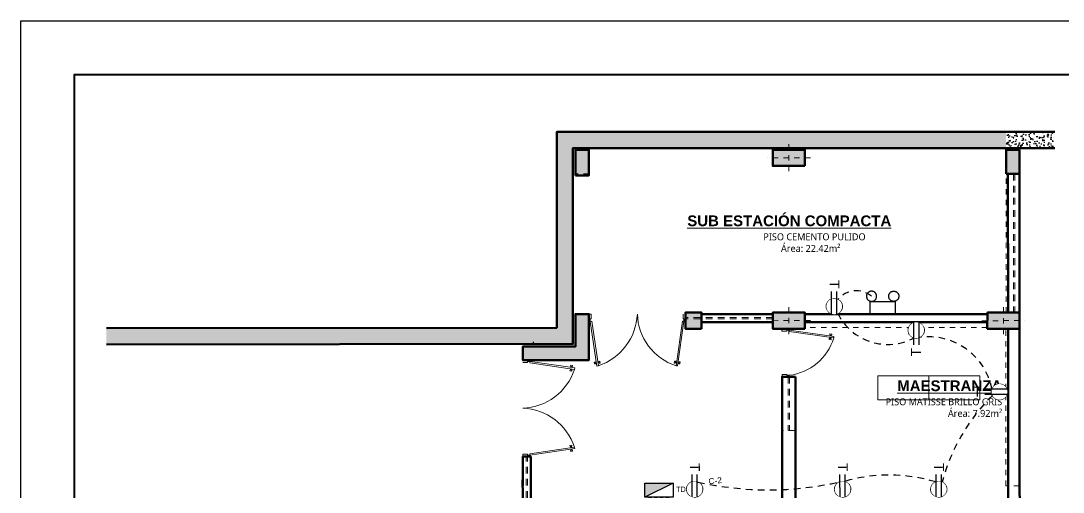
# Model space of a CAD drawing. Header units: millimetres. Extents: x 160.3 to 243.9, y 68.8 to 93.8.
# Drawn here: x 208.43 to 227.85, y 85.06 to 93.85 of the extents above; entities that cross this region are included whole.
import ezdxf

# ---------------------------------------------------------------- set-up
doc = ezdxf.new("R2010")
doc.units = ezdxf.units.MM
doc.set_wipeout_variables(frame=1)
for name, pattern in [('CONTINUA', [0]), ('DASHED2', [0.375, 0.25, -0.125]), ('HIDDEN2', [0.1875, 0.125, -0.0625])]:
    doc.linetypes.add(name, pattern=pattern)
doc.layers.add('ALUMBRADO', color=1, linetype='Continuous')
for name, color, linetype, lineweight in [('COLUMNAS 50', 7, 'Continuous', 50), ('Emergencia', 20, 'Continuous', 25), ('Equipamiento SR', 253, 'Continuous', 0), ('GRAFO 0 BLANCO', 7, 'Continuous', 0), ('letras sr', 7, 'Continuous', 5), ('Muros el', 7, 'Continuous', 50), ('Pisos El', 9, 'Continuous', 0), ('Proyeccciones', 1, 'DASHED2', 13), ('Puertas El', 4, 'Continuous', 5), ('ROTULO', 253, 'Continuous', 0), ('TOMACORRIENTE', 5, 'HIDDEN2', 30), ('Vanos', 140, 'Continuous', 5)]:
    doc.layers.add(name, color=color, linetype=linetype, lineweight=lineweight)
doc.styles.add('Santa Rosa 1 50', font='trebuc.ttf')
doc.styles.get("Standard").update_dxf_attribs({"font": 'arial.ttf'})
doc.styles.add('style1', font='arial.ttf')

# ---------------------------------------------------------------- blocks, each defined once
blk = doc.blocks.new('puerta 1.00')
at = {"layer": 'Puertas El'}
for p, q in [((165.765, -11.935), (165.765, -11.885)), ((165.915, -11.915), (165.865, -11.915)), ((165.865, -11.935), (165.865, -11.915)), ((165.915, -11.915), (165.911, -11.945)), ((165.915, -11.915), (165.915, -11.885)), ((165.915, -11.915), (166.845, -12.051)), ((165.865, -11.935), (165.765, -11.935)), ((165.911, -11.945), (166.841, -12.08)), ((166.748, -12.092), (166.746, -12.112)), ((166.746, -12.112), (166.785, -12.118)), ((166.748, -12.092), (166.788, -12.098)), ((166.762, -12.069), (166.758, -12.093)), ((166.76, -12.013), (166.763, -11.993)), ((166.76, -12.013), (166.8, -12.019)), ((166.763, -11.993), (166.802, -11.999)), ((166.766, -12.039), (166.77, -12.014)), ((166.782, -12.072), (166.778, -12.096)), ((166.788, -12.098), (166.785, -12.118)), ((166.79, -12.017), (166.786, -12.042)), ((166.8, -12.019), (166.802, -11.999)), ((166.845, -12.051), (166.841, -12.08)), ((166.845, -12.051), (166.841, -12.08)), ((166.845, -12.051), (166.841, -12.08)), ((165.765, -12.855), (165.765, -12.835)), ((165.765, -12.885), (165.765, -12.835)), ((165.865, -12.835), (165.765, -12.835)), ((165.865, -12.855), (165.865, -12.835)), ((165.915, -12.855), (165.865, -12.855)), ((165.915, -12.885), (165.915, -12.855))]:
    blk.add_line(p, q, dxfattribs=at)
at = {"layer": 'Puertas El', "linetype": 'ByBlock'}
blk.add_arc((165.782, -11.755), 1.108, 276.8989, 342.9435, dxfattribs=at)
blk = doc.blocks.new('gf')
at = {"layer": 'Muros el', "ltscale": 0.05}
blk.add_lwpolyline([(1.8, 0.001), (1.8, -0.148)], dxfattribs=at)
at = {"layer": 'Puertas El'}
for p, q in [((1.755, -0.089), (1.755, 0.001)), ((0.045, -0.001), (0, -0.001)), ((0.027, -0.135), (0, -0.135)), ((0.027, -0.135), (0.027, -0.09)), ((0.045, -0.09), (0.027, -0.09)), ((0.027, -0.135), (0.054, -0.131)), ((0.027, -0.135), (0.15, -0.968)), ((0.045, -0.09), (0.045, -0.001)), ((0.054, -0.131), (0.177, -0.964)), ((1.747, -0.13), (1.625, -0.963)), ((1.773, -0.134), (1.652, -0.967)), ((1.773, -0.134), (1.747, -0.13)), ((1.755, -0.089), (1.773, -0.089)), ((1.773, -0.134), (1.773, -0.089)), ((1.773, -0.134), (1.8, -0.134)), ((0.116, -0.892), (0.098, -0.894)), ((0.098, -0.894), (0.104, -0.93)), ((0.121, -0.927), (0.104, -0.93)), ((0.116, -0.892), (0.121, -0.927)), ((0.14, -0.897), (0.117, -0.9)), ((0.12, -0.918), (0.142, -0.915)), ((0.15, -0.968), (0.177, -0.964)), ((0.15, -0.968), (0.177, -0.964)), ((0.15, -0.968), (0.177, -0.964)), ((0.166, -0.893), (0.188, -0.89)), ((0.169, -0.911), (0.191, -0.908)), ((0.187, -0.881), (0.205, -0.879)), ((0.187, -0.881), (0.192, -0.917)), ((0.192, -0.917), (0.21, -0.914)), ((0.205, -0.879), (0.21, -0.914)), ((1.597, -0.877), (1.592, -0.913)), ((1.609, -0.915), (1.592, -0.913)), ((1.615, -0.88), (1.597, -0.877)), ((1.615, -0.88), (1.609, -0.915)), ((1.633, -0.91), (1.611, -0.907)), ((1.635, -0.892), (1.613, -0.889)), ((1.652, -0.967), (1.625, -0.963)), ((1.652, -0.967), (1.625, -0.963)), ((1.652, -0.967), (1.625, -0.963)), ((1.682, -0.917), (1.659, -0.914)), ((1.662, -0.896), (1.684, -0.899)), ((1.685, -0.89), (1.68, -0.926)), ((1.68, -0.926), (1.698, -0.928)), ((1.685, -0.89), (1.703, -0.893)), ((1.703, -0.893), (1.698, -0.928))]:
    blk.add_line(p, q, dxfattribs=at)
at = {"layer": 'Puertas El', "linetype": 'ByBlock'}
for centre, radius, start, end in [((-0.162, 0.048), 1.067, 288.4991, 357.4601), ((1.948, 0.03, 0), 1.044, 181.5903, 252.0011)]:
    blk.add_arc(centre, radius, start, end, dxfattribs=at)
blk = doc.blocks.new('TD ALUMBRADO 1')
at = {"layer": 'ALUMBRADO'}
h = blk.add_hatch(color=256, dxfattribs=at)
h.dxf.hatch_style = 1
h.paths.add_polyline_path([(0.25, 0.25), (-0.25, 0), (-0.25, 0.25)])
at = {"layer": 'ALUMBRADO', "color": 5}
for points in [[(0.25, 0.25), (-0.25, 0), (-0.25, 0.25), (0.25, 0.25)], [(0.25, 0.25), (0.25, 0), (-0.25, 0), (-0.25, 0.25), (0.25, 0.25)]]:
    blk.add_lwpolyline(points, dxfattribs=at)
for centre in [(-0.158, -0.055), (-0.057, -0.056), (0.045, -0.057), (0.147, -0.057)]:
    blk.add_circle(centre, 0.0473, dxfattribs=at)
blk = doc.blocks.new('Tomacorriente con puesta a tierra')
at = {"layer": 'TOMACORRIENTE'}
blk.add_lwpolyline([(0.228, 0.038), (0.224, 0.049), (0.218, 0.06), (0.211, 0.07), (0.203, 0.08), (0.194, 0.088), (0.185, 0.096), (0.174, 0.102), (0.163, 0.108), (0.152, 0.112), (0.14, 0.115), (0.128, 0.117), (0.115, 0.117), (0.103, 0.116), (0.091, 0.114), (0.079, 0.111), (0.068, 0.106), (0.057, 0.101), (0.047, 0.094), (0.037, 0.086), (0.029, 0.077), (0.021, 0.068), (0.015, 0.057), (0.009, 0.046), (0.005, 0.035), (0.002, 0.023), (0, 0.011), (0, -0.002), (0.001, -0.014), (0.003, -0.026), (0.006, -0.038), (0.011, -0.049), (0.016, -0.06), (0.023, -0.07), (0.031, -0.08), (0.04, -0.088), (0.05, -0.096), (0.06, -0.102), (0.071, -0.108), (0.082, -0.112), (0.094, -0.115), (0.107, -0.117), (0.119, -0.117), (0.131, -0.116), (0.143, -0.114), (0.155, -0.111), (0.166, -0.106), (0.177, -0.101), (0.187, -0.094), (0.197, -0.086), (0.205, -0.077), (0.213, -0.068), (0.22, -0.057), (0.225, -0.046), (0.229, -0.035), (0.232, -0.023), (0.234, -0.011), (0.234, 0.002), (0.234, 0.014), (0.231, 0.026)], close=True, dxfattribs=at)
at = {"layer": 'TOMACORRIENTE', "color": 5, "linetype": 'CONTINUA', "style": 'style1', "text_generation_flag": 4}
blk.add_text('T', height=0.147, rotation=180, dxfattribs=at).set_placement((0.508, -0.069))
blk.add_wipeout([(0.228, 0.038), (0.224, 0.049), (0.218, 0.06), (0.211, 0.07), (0.203, 0.08), (0.194, 0.088), (0.185, 0.096), (0.174, 0.102), (0.163, 0.108), (0.152, 0.112), (0.14, 0.115), (0.128, 0.117), (0.115, 0.117), (0.103, 0.116), (0.091, 0.114), (0.079, 0.111), (0.068, 0.106), (0.057, 0.101), (0.047, 0.094), (0.037, 0.086), (0.029, 0.077), (0.021, 0.068), (0.015, 0.057), (0.009, 0.046), (0.005, 0.035), (0.002, 0.023), (0, 0.011), (0, -0.002), (0.001, -0.014), (0.003, -0.026), (0.006, -0.038), (0.011, -0.049), (0.016, -0.06), (0.023, -0.07), (0.031, -0.08), (0.04, -0.088), (0.05, -0.096), (0.06, -0.102), (0.071, -0.108), (0.082, -0.112), (0.094, -0.115), (0.107, -0.117), (0.119, -0.117), (0.131, -0.116), (0.143, -0.114), (0.155, -0.111), (0.166, -0.106), (0.177, -0.101), (0.187, -0.094), (0.197, -0.086), (0.205, -0.077), (0.213, -0.068), (0.22, -0.057), (0.225, -0.046), (0.229, -0.035), (0.232, -0.023), (0.234, -0.011), (0.234, 0.002), (0.234, 0.014), (0.231, 0.026)]).dxf.layer = 'TOMACORRIENTE'
at = {"layer": 'TOMACORRIENTE', "color": 5, "linetype": 'CONTINUA'}
for p, q in [((0.006, 0.039), (0.337, 0.039)), ((0.006, -0.039), (0.337, -0.039))]:
    blk.add_line(p, q, dxfattribs=at)
blk = doc.blocks.new('Emergencia')
blk.add_lwpolyline([(0, 0), (0, 0)])
at = {"layer": 'Emergencia', "color": 5, "lineweight": 30}
for points in [[(0.25, -0.25), (0.25, 0), (-0.25, 0), (-0.25, -0.25)], [(-0.25, -0.222), (-0.25, -0.25), (0.25, -0.25), (0.25, -0.222)]]:
    blk.add_lwpolyline(points, dxfattribs=at)
at = {"color": 1, "lineweight": 5}
for points in [[(-0.171, -0.263), (-0.164, -0.267), (-0.158, -0.272), (-0.152, -0.277), (-0.146, -0.283), (-0.141, -0.289), (-0.136, -0.295), (-0.132, -0.302), (-0.129, -0.309), (-0.126, -0.316), (-0.123, -0.324), (-0.121, -0.332), (-0.12, -0.34), (-0.12, -0.348), (-0.12, -0.355), (-0.12, -0.363), (-0.121, -0.371), (-0.123, -0.379), (-0.126, -0.387), (-0.129, -0.394), (-0.133, -0.401), (-0.137, -0.408), (-0.141, -0.414), (-0.147, -0.42), (-0.152, -0.426), (-0.158, -0.431), (-0.165, -0.436), (-0.172, -0.44), (-0.179, -0.443), (-0.186, -0.447), (-0.194, -0.449), (-0.201, -0.451), (-0.209, -0.452), (-0.217, -0.453), (-0.225, -0.453), (-0.233, -0.452), (-0.241, -0.451), (-0.249, -0.449), (-0.256, -0.446), (-0.264, -0.443), (-0.271, -0.44), (-0.277, -0.436), (-0.284, -0.431), (-0.29, -0.426), (-0.295, -0.42), (-0.301, -0.414), (-0.305, -0.408), (-0.309, -0.401), (-0.313, -0.394), (-0.316, -0.386), (-0.319, -0.379), (-0.32, -0.371), (-0.322, -0.363), (-0.322, -0.355), (-0.322, -0.347), (-0.322, -0.339), (-0.32, -0.331), (-0.318, -0.324), (-0.316, -0.316), (-0.313, -0.309), (-0.309, -0.302), (-0.305, -0.295), (-0.3, -0.288), (-0.295, -0.282), (-0.29, -0.277), (-0.284, -0.272), (-0.277, -0.267), (-0.27, -0.263), (-0.263, -0.259), (-0.256, -0.256), (-0.248, -0.254), (-0.241, -0.252), (-0.233, -0.251), (-0.225, -0.25), (-0.217, -0.25), (-0.209, -0.251), (-0.201, -0.252), (-0.193, -0.254), (-0.186, -0.256), (-0.178, -0.259)], [(0.171, -0.263), (0.164, -0.267), (0.158, -0.272), (0.152, -0.277), (0.146, -0.283), (0.141, -0.289), (0.136, -0.295), (0.132, -0.302), (0.129, -0.309), (0.126, -0.316), (0.123, -0.324), (0.121, -0.332), (0.12, -0.34), (0.12, -0.348), (0.12, -0.355), (0.12, -0.363), (0.121, -0.371), (0.123, -0.379), (0.126, -0.387), (0.129, -0.394), (0.133, -0.401), (0.137, -0.408), (0.141, -0.414), (0.147, -0.42), (0.152, -0.426), (0.158, -0.431), (0.165, -0.436), (0.172, -0.44), (0.179, -0.443), (0.186, -0.447), (0.194, -0.449), (0.201, -0.451), (0.209, -0.452), (0.217, -0.453), (0.225, -0.453), (0.233, -0.452), (0.241, -0.451), (0.249, -0.449), (0.256, -0.446), (0.264, -0.443), (0.271, -0.44), (0.277, -0.436), (0.284, -0.431), (0.29, -0.426), (0.295, -0.42), (0.301, -0.414), (0.305, -0.408), (0.309, -0.401), (0.313, -0.394), (0.316, -0.386), (0.319, -0.379), (0.32, -0.371), (0.322, -0.363), (0.322, -0.355), (0.322, -0.347), (0.322, -0.339), (0.32, -0.331), (0.318, -0.324), (0.316, -0.316), (0.313, -0.309), (0.309, -0.302), (0.305, -0.295), (0.3, -0.288), (0.295, -0.282), (0.29, -0.277), (0.284, -0.272), (0.277, -0.267), (0.27, -0.263), (0.263, -0.259), (0.256, -0.256), (0.248, -0.254), (0.241, -0.252), (0.233, -0.251), (0.225, -0.25), (0.217, -0.25), (0.209, -0.251), (0.201, -0.252), (0.193, -0.254), (0.186, -0.256), (0.178, -0.259)]]:
    blk.add_wipeout(points, dxfattribs=at).dxf.layer = 'Emergencia'
at = {"layer": 'Emergencia', "color": 30, "true_color": 0xf26722}
for points in [[(-0.171, -0.263), (-0.164, -0.267), (-0.158, -0.272), (-0.152, -0.277), (-0.146, -0.283), (-0.141, -0.289), (-0.136, -0.295), (-0.132, -0.302), (-0.129, -0.309), (-0.126, -0.316), (-0.123, -0.324), (-0.121, -0.332), (-0.12, -0.34), (-0.12, -0.348), (-0.12, -0.355), (-0.12, -0.363), (-0.121, -0.371), (-0.123, -0.379), (-0.126, -0.387), (-0.129, -0.394), (-0.133, -0.401), (-0.137, -0.408), (-0.141, -0.414), (-0.147, -0.42), (-0.152, -0.426), (-0.158, -0.431), (-0.165, -0.436), (-0.172, -0.44), (-0.179, -0.443), (-0.186, -0.447), (-0.194, -0.449), (-0.201, -0.451), (-0.209, -0.452), (-0.217, -0.453), (-0.225, -0.453), (-0.233, -0.452), (-0.241, -0.451), (-0.249, -0.449), (-0.256, -0.446), (-0.264, -0.443), (-0.271, -0.44), (-0.277, -0.436), (-0.284, -0.431), (-0.29, -0.426), (-0.295, -0.42), (-0.301, -0.414), (-0.305, -0.408), (-0.309, -0.401), (-0.313, -0.394), (-0.316, -0.386), (-0.319, -0.379), (-0.32, -0.371), (-0.322, -0.363), (-0.322, -0.355), (-0.322, -0.347), (-0.322, -0.339), (-0.32, -0.331), (-0.318, -0.324), (-0.316, -0.316), (-0.313, -0.309), (-0.309, -0.302), (-0.305, -0.295), (-0.3, -0.288), (-0.295, -0.282), (-0.29, -0.277), (-0.284, -0.272), (-0.277, -0.267), (-0.27, -0.263), (-0.263, -0.259), (-0.256, -0.256), (-0.248, -0.254), (-0.241, -0.252), (-0.233, -0.251), (-0.225, -0.25), (-0.217, -0.25), (-0.209, -0.251), (-0.201, -0.252), (-0.193, -0.254), (-0.186, -0.256), (-0.178, -0.259)], [(0.171, -0.263), (0.164, -0.267), (0.158, -0.272), (0.152, -0.277), (0.146, -0.283), (0.141, -0.289), (0.136, -0.295), (0.132, -0.302), (0.129, -0.309), (0.126, -0.316), (0.123, -0.324), (0.121, -0.332), (0.12, -0.34), (0.12, -0.348), (0.12, -0.355), (0.12, -0.363), (0.121, -0.371), (0.123, -0.379), (0.126, -0.387), (0.129, -0.394), (0.133, -0.401), (0.137, -0.408), (0.141, -0.414), (0.147, -0.42), (0.152, -0.426), (0.158, -0.431), (0.165, -0.436), (0.172, -0.44), (0.179, -0.443), (0.186, -0.447), (0.194, -0.449), (0.201, -0.451), (0.209, -0.452), (0.217, -0.453), (0.225, -0.453), (0.233, -0.452), (0.241, -0.451), (0.249, -0.449), (0.256, -0.446), (0.264, -0.443), (0.271, -0.44), (0.277, -0.436), (0.284, -0.431), (0.29, -0.426), (0.295, -0.42), (0.301, -0.414), (0.305, -0.408), (0.309, -0.401), (0.313, -0.394), (0.316, -0.386), (0.319, -0.379), (0.32, -0.371), (0.322, -0.363), (0.322, -0.355), (0.322, -0.347), (0.322, -0.339), (0.32, -0.331), (0.318, -0.324), (0.316, -0.316), (0.313, -0.309), (0.309, -0.302), (0.305, -0.295), (0.3, -0.288), (0.295, -0.282), (0.29, -0.277), (0.284, -0.272), (0.277, -0.267), (0.27, -0.263), (0.263, -0.259), (0.256, -0.256), (0.248, -0.254), (0.241, -0.252), (0.233, -0.251), (0.225, -0.25), (0.217, -0.25), (0.209, -0.251), (0.201, -0.252), (0.193, -0.254), (0.186, -0.256), (0.178, -0.259)]]:
    blk.add_lwpolyline(points, close=True, dxfattribs=at)

msp = doc.modelspace()

# ---------------------------------------------------------------- hatches: boundary and pattern name
h = msp.add_hatch()
h.set_pattern_fill('AR-CONC', color=256, scale=0.001)
h.set_pattern_definition([(50, (-539.34839, 32.38862), (0.18218467, -0.015939086), [0.01905, -0.20955]), (355, (-539.34839, 32.38862), (-0.03524342, 0.191056845), [0.01524, -0.167640584]), (100.451445, (-539.3332, 32.38729), (0.146941247, 0.17511775), [0.01619001, -0.178090245]), (46.1842, (-539.3484, 32.43942), (0.27107904, -0.04204233), [0.028575, -0.314325]), (96.635558, (-539.3258, 32.4359), (0.23740413, 0.247426125), [0.02428502, -0.26713561]), (351.18415, (-539.3484, 32.43942), (0.23740413, 0.24742612), [0.02285997, -0.25145973]), (21, (-539.32299, 32.42672), (0.15161439, -0.102265198), [0.01905, -0.20955]), (326, (-539.32299, 32.42672), (0.06180203, 0.184187966), [0.01524, -0.16764]), (71.451445, (-539.31035, 32.4182), (0.21341642, 0.08192277), [0.01619001, -0.178089938]), (37.5, (-539.34839, 32.388616), (0.003088603, 0.084555039), [0, -0.165608, 0, -0.17018, 0, -0.168275]), (7.5, (-539.34839, 32.38862), (0.066819663, 0.100180575), [0, -0.097028, 0, -0.161798, 0, -0.064135]), (327.5, (-539.40503, 32.388616), (0.135590595, -0.005728744), [0, -0.0635, 0, -0.19812, 0, -0.26289]), (317.5, (-539.43043, 32.38862), (0.148129181, 0.025426491), [0, -0.08255, 0, -0.131572, 0, -0.18669])])
h.paths.add_polyline_path([(227.7, 91.776), (226.79, 91.776), (226.79, 91.476), (227.7, 91.476)])
at = {"layer": 'GRAFO 0 BLANCO', "true_color": 0x939598}
h = msp.add_hatch(color=252, dxfattribs=at)
h.dxf.hatch_style = 1
h.paths.add_polyline_path([(218.767, 91.446), (218.767, 90.966), (219.017, 90.966), (219.017, 91.446)])
h = msp.add_hatch(color=252, dxfattribs=at)
h.dxf.hatch_style = 1
h.paths.add_polyline_path([(223.043, 91.446), (223.043, 91.145), (222.442, 91.144), (222.443, 91.446)])
h = msp.add_hatch(color=252, dxfattribs=at)
h.dxf.hatch_style = 1
h.paths.add_polyline_path([(226.79, 91.446), (226.791, 90.996), (227.041, 90.996), (227.04, 91.446)])
h = msp.add_hatch(color=252, dxfattribs=at)
h.dxf.hatch_style = 1
h.paths.add_polyline_path([(221.115, 88.41), (221.115, 88.109), (220.815, 88.108), (220.815, 88.409)])
h = msp.add_hatch(color=252, dxfattribs=at)
h.dxf.hatch_style = 1
h.paths.add_polyline_path([(223.043, 88.41), (223.043, 88.109), (222.443, 88.108), (222.443, 88.409)])
h = msp.add_hatch(color=252, dxfattribs=at)
h.dxf.hatch_style = 1
h.paths.add_polyline_path([(226.441, 88.41), (226.441, 88.109), (227.041, 88.108), (227.041, 88.409)])
h = msp.add_hatch(color=252, dxfattribs=at)
h.dxf.hatch_style = 1
h.paths.add_polyline_path([(218.766, 88.381), (218.766, 87.775), (217.784, 87.775), (217.785, 87.525), (219.016, 87.526), (219.016, 88.381)])
at = {"layer": 'Pisos El'}
h = msp.add_hatch(dxfattribs=at)
h.set_pattern_fill('AR-CONC', color=256, scale=0.001, angle=180)
h.set_pattern_definition([(230, (-112.1188, 21.91537), (-0.18218467, 0.015939086), [0.01905, -0.20955]), (175, (-112.1188, 21.91537), (0.03524342, -0.19105685), [0.01524, -0.16764058]), (280.451445, (-112.13398, 21.9167), (-0.14694125, -0.17511775), [0.01619001, -0.17809024]), (226.1842, (-112.1188, 21.86457), (-0.27107904, 0.04204233), [0.028575, -0.314325]), (276.63556, (-112.1414, 21.86808), (-0.23740413, -0.24742612), [0.02428502, -0.2671356]), (171.18415, (-112.1188, 21.86457), (-0.23740413, -0.24742612), [0.02285997, -0.25145973]), (201, (-112.1442, 21.87727), (-0.15161439, 0.1022652), [0.01905, -0.20955]), (146, (-112.1442, 21.87727), (-0.06180203, -0.18418797), [0.01524, -0.16764]), (251.451445, (-112.15684, 21.8858), (-0.21341642, -0.08192277), [0.01619001, -0.17808994]), (217.5, (-112.1188, 21.91537), (-0.003088603, -0.084555039), [0, -0.165608, 0, -0.17018, 0, -0.168275]), (187.5, (-112.1188, 21.91537), (-0.066819663, -0.100180575), [0, -0.097028, 0, -0.161798, 0, -0.064135]), (147.5, (-112.06216, 21.91537), (-0.135590595, 0.005728744), [0, -0.0635, 0, -0.19812, 0, -0.26289]), (137.5, (-112.03676, 21.91537), (-0.14812918, -0.02542649), [0, -0.08255, 0, -0.131572, 0, -0.18669])])
h.paths.add_polyline_path([(218.719, 91.776), (218.719, 91.476), (226.791, 91.476), (226.791, 91.776)])
h.paths.add_polyline_path([(218.717, 91.776), (218.417, 91.776), (218.417, 87.83), (218.717, 87.821)])
h.paths.add_polyline_path([(210.023, 87.815), (218.416, 87.827), (218.416, 88.109), (210.023, 88.117)])

# ---------------------------------------------------------------- linework, layer by layer
msp.add_line((226.828, 85.155, 0), (226.825, 88.109, 0))
msp.add_lwpolyline([(243.929, 93.848), (243.929, 68.798), (208.429, 68.798), (208.429, 93.848), (243.929, 93.848)])
at = {"lineweight": 40}
msp.add_lwpolyline([(242.929, 92.848), (242.929, 69.798), (209.429, 69.798), (209.429, 92.848)], close=True, dxfattribs=at)
at = {"elevation": 0}
msp.add_lwpolyline([(227.035, 88.109), (227.038, 85.171, 0.0781), (227.345, 83.23, 0.0781)], format="xyb", dxfattribs=at)
msp.add_lwpolyline([(217.985, 87.825), (217.985, 87.865)], dxfattribs=at)
at = {"color": 3, "lineweight": 50, "elevation": 0}
msp.add_lwpolyline([(217.785, 87.775), (217.784, 87.525)], dxfattribs=at)
msp.add_arc((211.734, 85.106, 0), 6.047, 342.5226, 0.6689)
at = {"layer": 'COLUMNAS 50', "linetype": 'Continuous'}
for p, q in [((227.041, 91.446, 0), (227.04, 88.409, 0)), ((226.828, 88.409, 0), (226.825, 90.996, 0)), ((226.831, 84.958, 0), (226.828, 88.109, 0))]:
    msp.add_line(p, q, dxfattribs=at)
at = {"layer": 'COLUMNAS 50', "linetype": 'Continuous', "elevation": 0}
for points in [[(218.767, 90.966), (218.767, 91.446), (219.017, 91.446), (219.017, 90.966)], [(223.042, 91.145), (223.043, 91.446), (222.443, 91.446), (222.442, 91.144)], [(226.791, 90.996), (226.79, 91.446), (227.04, 91.446), (227.041, 90.996)], [(221.115, 88.109), (221.115, 88.41), (220.815, 88.409), (220.815, 88.108)], [(223.043, 88.109), (223.043, 88.41), (222.443, 88.409), (222.443, 88.108)], [(226.441, 88.108), (226.442, 88.408), (227.041, 88.409), (227.041, 88.109)], [(218.766, 87.775), (218.766, 88.381), (219.016, 88.381), (219.016, 87.525), (217.785, 87.525), (217.785, 87.775)]]:
    msp.add_lwpolyline(points, close=True, dxfattribs=at)
for points in [[(217.784, 85.177), (217.784, 85.725)], [(217.784, 85.725), (217.934, 85.725)], [(217.934, 84.958), (217.934, 85.725)]]:
    msp.add_lwpolyline(points, dxfattribs=at)
at = {"layer": 'COLUMNAS 50', "linetype": 'Continuous'}
for centre, radius, start, end in [((211.767, 85.105, 0), 6.017, 278.7703, 1.7991), ((233.37, 85.156, 0), 6.329, 180, 268.3373)]:
    msp.add_arc(centre, radius, start, end, dxfattribs=at)
at = {"layer": 'Equipamiento SR', "elevation": 0}
for points in [[(225.353, 87.23), (224.403, 87.23), (224.403, 86.78), (225.353, 86.78), (225.353, 87.23)], [(226.302, 87.23), (225.353, 87.23), (225.353, 86.78), (226.302, 86.78), (226.302, 87.23)]]:
    msp.add_lwpolyline(points, dxfattribs=at)
at = {"layer": 'Muros el', "ltscale": 0.05}
for p, q in [((222.443, 88.382, 0), (221.115, 88.382, 0)), ((222.44, 88.233, 0), (221.115, 88.233, 0)), ((226.441, 88.379, 0), (223.043, 88.379, 0)), ((226.441, 88.23, 0), (223.043, 88.23, 0)), ((227.041, 88.109, 0), (227.041, 85.156, 0)), ((222.865, 87.213, 0), (222.865, 84.949, 0))]:
    msp.add_line(p, q, dxfattribs=at)
at = {"layer": 'Muros el', "ltscale": 0.05, "elevation": 0}
for points in [[(210.023, 88.117), (218.417, 88.126), (218.417, 91.776), (227.7, 91.776)], [(210.023, 87.816), (218.717, 87.826), (218.717, 91.476), (227.7, 91.476)], [(222.865, 87.213), (222.615, 87.213), (222.615, 84.958)]]:
    msp.add_lwpolyline(points, dxfattribs=at)
msp.add_lwpolyline([(219.015, 88.381), (218.765, 88.381), (218.765, 87.775), (217.784, 87.775), (217.784, 87.525), (219.015, 87.525)], close=True, dxfattribs=at)
at = {"layer": 'Proyeccciones', "color": 165, "linetype": 'DASHED2', "lineweight": 9, "ltscale": 0.4, "true_color": 0x5e67af}
for p, q in [((218.766, 90.996, 0), (218.767, 91.446, 0)), ((218.767, 91.446, 0), (219.017, 91.446, 0)), ((219.017, 91.446, 0), (219.016, 90.996, 0)), ((226.79, 91.446, 0), (226.791, 90.996, 0)), ((227.04, 91.446, 0), (226.79, 91.446, 0)), ((219.016, 90.996, 0), (218.766, 90.996, 0)), ((226.791, 90.996, 0), (227.041, 90.996, 0))]:
    msp.add_line(p, q, dxfattribs=at)
at = {"layer": 'Proyeccciones', "color": 165, "linetype": 'DASHED2', "lineweight": 9, "ltscale": 0.4, "true_color": 0x5e67af, "elevation": 0}
for points in [[(222.743, 91.546), (222.743, 91.046)], [(223.143, 91.296), (222.343, 91.295)], [(222.742, 88.509), (222.743, 88.009)], [(226.742, 88.008), (226.741, 88.508)], [(223.143, 88.26), (222.343, 88.258)], [(226.341, 88.258), (227.141, 88.259)]]:
    msp.add_lwpolyline(points, dxfattribs=at)
for points in [[(222.443, 91.146), (223.043, 91.146), (223.043, 91.446), (222.443, 91.446)], [(226.791, 90.996), (227.041, 90.996), (227.041, 88.409), (226.791, 88.409)], [(220.815, 88.108), (221.115, 88.109), (221.115, 88.409), (220.815, 88.408)], [(222.443, 88.108), (223.043, 88.109), (223.043, 88.409), (222.443, 88.408)], [(227.041, 88.409), (226.441, 88.408), (226.442, 88.108), (227.042, 88.109)], [(223.04, 88.384), (226.441, 88.383), (226.442, 88.133), (223.04, 88.134)], [(226.785, 88.109), (227.035, 88.109), (227.038, 85.177), (226.788, 85.178)]]:
    msp.add_lwpolyline(points, close=True, dxfattribs=at)
at = {"layer": 'Vanos', "color": 7, "linetype": 'DASHED2', "ltscale": 0.5}
for p, q in [((226.928, 90.996, 0), (226.927, 88.409, 0)), ((226.953, 90.996, 0), (226.952, 88.409, 0)), ((222.443, 88.32, 0), (220.815, 88.32, 0)), ((222.443, 88.295, 0), (220.815, 88.295, 0)), ((222.728, 87.213, 0), (222.728, 86.213, 0)), ((222.753, 87.213, 0), (222.753, 86.213, 0))]:
    msp.add_line(p, q, dxfattribs=at)
at = {"layer": 'Vanos', "color": 7, "linetype": 'DASHED2', "ltscale": 0.5, "elevation": 0}
for points in [[(222.865, 86.213), (222.615, 86.213)], [(217.846, 84.958), (217.846, 85.725)], [(217.871, 84.958), (217.871, 85.725)]]:
    msp.add_lwpolyline(points, dxfattribs=at)

# ---------------------------------------------------------------- block references
msp.add_blockref('gf', (219.015, 88.381, 0))
at = {"rotation": 89.96082876883746}
msp.add_blockref('gf', (217.783, 85.725, 0), dxfattribs=at)
at = {"layer": 'Puertas El', "xscale": 0.8957425293525515, "yscale": 0.8957425293525515, "zscale": 0.8957425293525515, "rotation": 0.1577519453279075}
msp.add_blockref('puerta 1.00', (74.103, 98.345, 0), dxfattribs=at)
at = {"layer": 'ROTULO', "xscale": 1.052862122812496, "yscale": 1.052862122812496, "zscale": 1.052862122812496, "rotation": 359.9947611938667}
msp.add_blockref('TD ALUMBRADO 1', (220.323, 84.967), dxfattribs=at)

# ---------------------------------------------------------------- texts
at = {"layer": 'ALUMBRADO', "lineweight": 25}
msp.add_text('C-2', height=0.1115, rotation=5.7171, dxfattribs=at).set_placement((221.25, 85.208))
at = {"layer": 'letras sr', "char_height": 0.209, "style": 'Santa Rosa 1 50'}
for s, width, insert, attachment_point in [('{\\fSwis721 Ex BT|b1|i0|c0|p34;\\H0.95694x;\\LSUB ESTACIÓN COMPACTA\\P\\pi1.4181;\\fTrebuchet MS|b0|i0|c0|p34;\\H0.65x;\\lPISO CEMENTO PULIDO\\P\\pi1.7467;Área: 22.42m²}', 4.63441, (220.849, 90.22, 0), 1), ('{\\fSwis721 Ex BT|b1|i0|c0|p34;\\H0.95694x;\\LMAESTRANZA\\P\\fTrebuchet MS|b0|i0|c0|p34;\\H0.65x;\\lPISO MATISSE BRILLO GRIS\\PÁrea: 7.92m²}', 3.44388, (226.718, 87.145, 0), 3)]:
    msp.add_mtext_dynamic_manual_height_columns(s, width=width, gutter_width=1, heights=[0], dxfattribs=dict(at, insert=insert, attachment_point=attachment_point))
at = {"layer": 'ROTULO', "color": 6, "insert": (220.731, 85.115), "char_height": 0.0985, "attachment_point": 5, "rotation": 359.9983, "line_spacing_factor": 1.005126, "style": 'style1'}
msp.add_mtext('TD', dxfattribs=at)

# ---------------------------------------------------------------- next in the draw order: block references
at = {"layer": 'Emergencia', "xscale": -0.9375, "yscale": 0.9375, "zscale": 0.9375, "rotation": 180.0481077851819}
msp.add_blockref('Emergencia', (224.491, 88.384), dxfattribs=at)
at = {"layer": 'TOMACORRIENTE', "xscale": -1.25, "yscale": 1.25, "zscale": 1.25}
for p, rotation in [((223.589, 88.378), 270.1171462567379), ((225.116, 88.227), 90.11714625673788), ((226.814, 86.931), 0.1171462567378079), ((220.987, 84.97), 270.1171462567378), ((223.745, 84.97), 270.1171462567378), ((225.537, 84.97), 270.1171462567378)]:
    msp.add_blockref('Tomacorriente con puesta a tierra', p, dxfattribs=dict(at, rotation=rotation))

# ---------------------------------------------------------------- next in the draw order: linework, layer by layer
at = {"layer": 'TOMACORRIENTE'}
for centre, radius, start, end in [((224, 88.369), 0.446, 50.624, 140.2311), ((224.584, 88.853), 1.037, 206.2984, 298.3575), ((225.343, 86.751), 1.207, 10.7934, 98.0613), ((229.081, 84.308), 3.608, 134.8592, 164.8706), ((224.614, 82.429), 2.952, 72.9636, 106.4746), ((222.362, 91.093), 5.989, 257.3301, 282.8498)]:
    msp.add_arc(centre, radius, start, end, dxfattribs=at)

doc.saveas('drawing.dxf')
